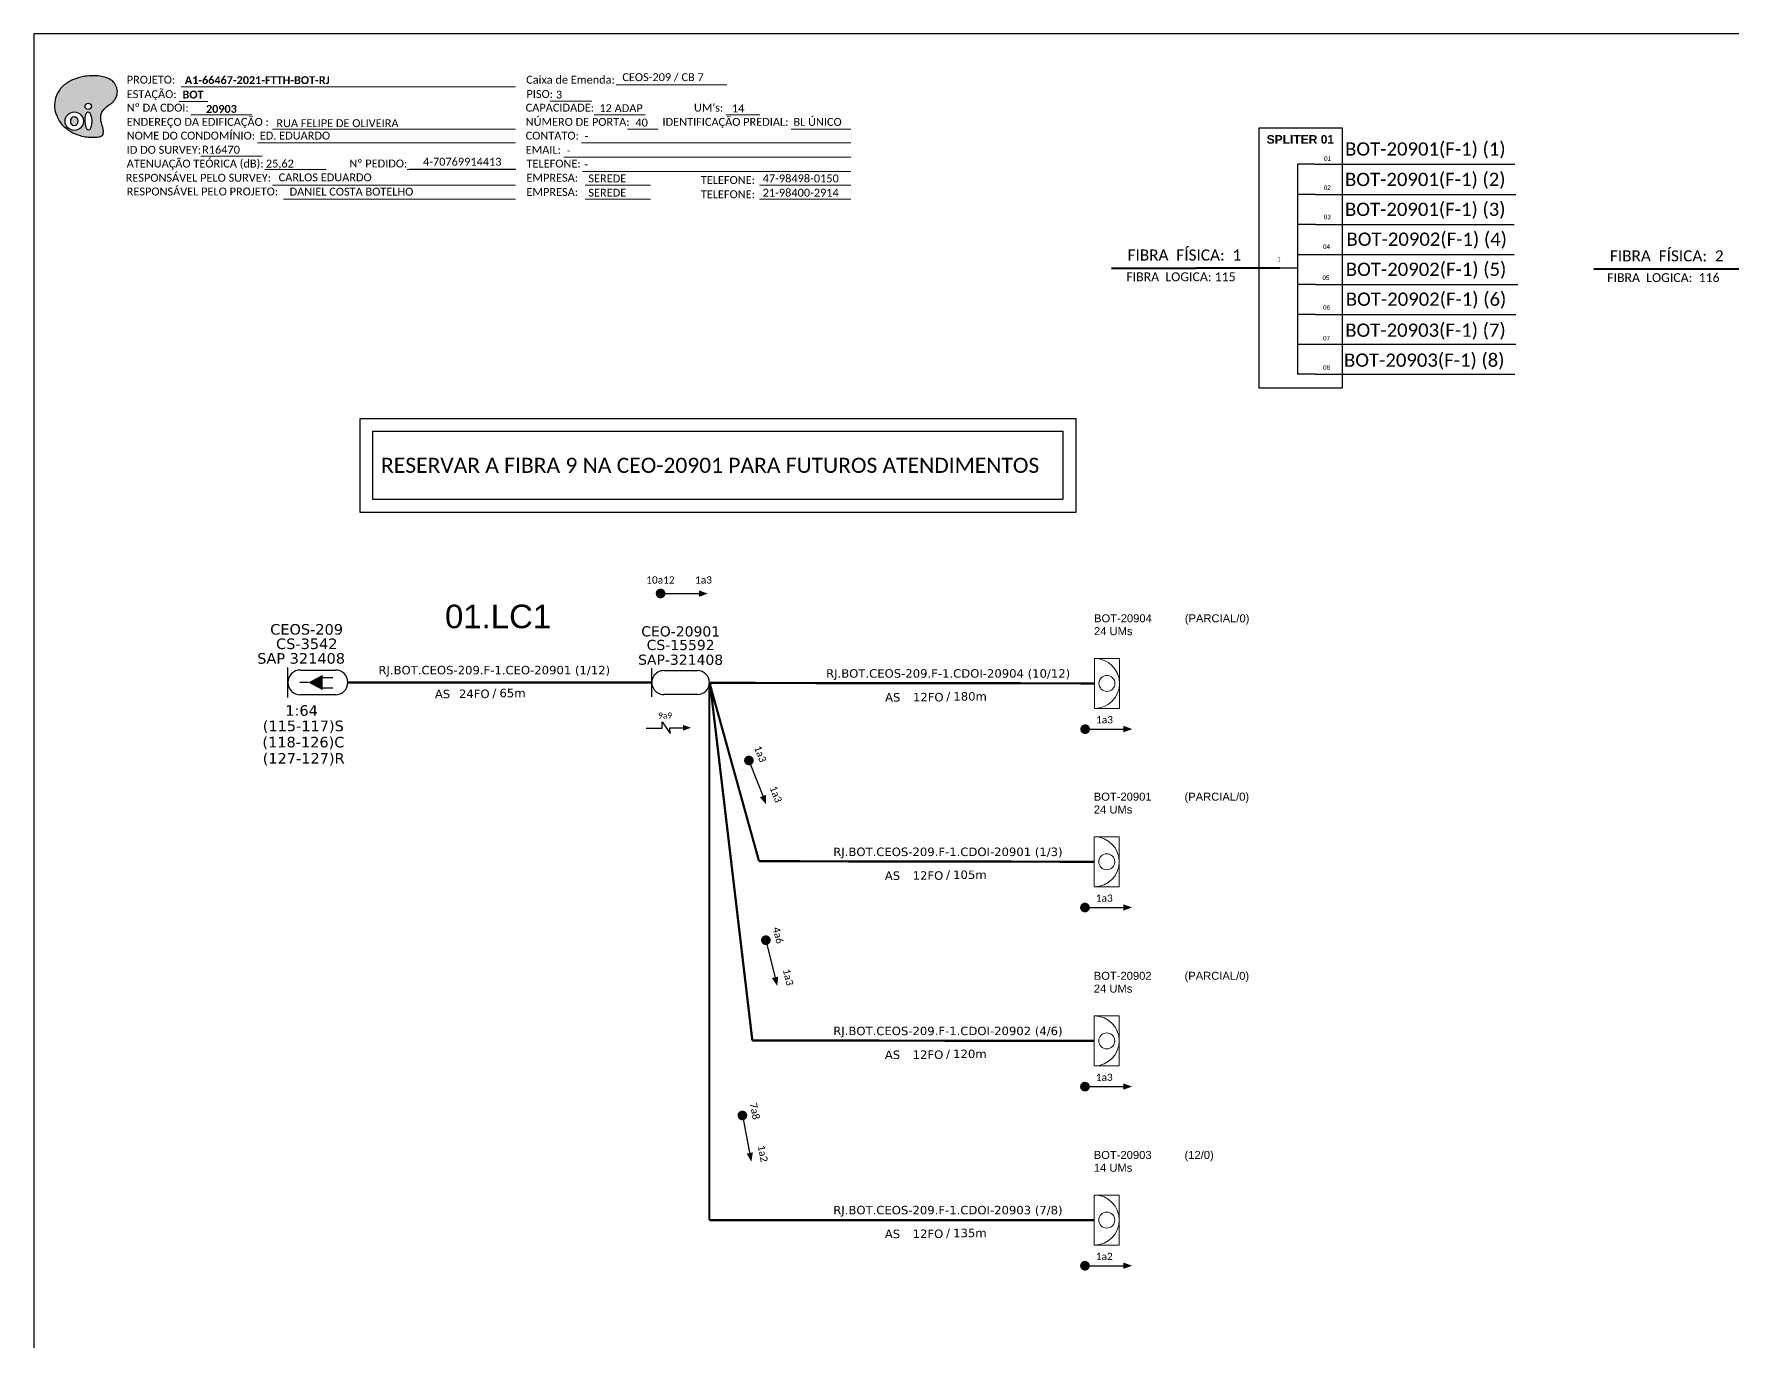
# Paper-space layout 'CDOI-20903' of a CAD drawing. Header units: millimetres. Extents: x 2513 to 3351, y 387 to 981.
# Drawn here: x 2512.5 to 2898.3, y 683.6 to 980.6 of the extents above; entities that cross this region are included whole.
import ezdxf
from ezdxf.enums import TextEntityAlignment as Align

# ---------------------------------------------------------------- set-up
doc = ezdxf.new("R2010")
doc.units = ezdxf.units.MM
doc.header["$LTSCALE"] = 0.03
for name, color, linetype, lineweight in [("20.0-LEGENDA DOS CDO'S", 1, 'Continuous', 0), ('20.1-CDO_INTERIOR', 1, 'Continuous', 0), ('40.1-ETIQUETAS', 1, 'Continuous', 20)]:
    doc.layers.add(name, color=color, linetype=linetype, lineweight=lineweight)
for name, color, linetype in [('20.4-CEOS', 1, 'Continuous'), ('CAP a instalar', 1, 'FENCELINE1'), ('SETA', 7, 'Continuous'), ('texto', 255, 'Continuous'), ('UNIFILAR', 7, 'Continuous')]:
    doc.layers.add(name, color=color, linetype=linetype)
doc.styles.add('ARIAL', font='arial.ttf')
doc.styles.add('MtXpl_Calibri', font='calibri.ttf')
doc.styles.add('siredit', font='verdana.ttf')
doc.styles.get("Standard").update_dxf_attribs({"font": 'arial.ttf'})
doc.styles.add('WMF-Calibri0', font='calibri.ttf')
doc.styles.add('WMF-Calibri1', font='calibrib.ttf')
doc.linetypes.add('FENCELINE1', pattern='A,0.25,-0.1,[133,ltypeshp.shx,S=0.1,R=0,X=-0.1,Y=0],-0.1,1', length=1.45)

# ---------------------------------------------------------------- blocks, each defined once
blk = doc.blocks.new('CEOS_RP_CT_DRT')
at = {"layer": '20.4-CEOS', "color": 0}
for p, q in [((-4.54, 1.19), (-1.19, 1.19)), ((-1.19, -1.19), (-4.54, -1.19))]:
    blk.add_line(p, q, dxfattribs=at)
for points in [[(-5.73, -1.43), (-5.73, 1.44)], [(-3.79, 0), (-4.59, 0)], [(-2.47, 0.48), (-1.45, 0.48)], [(-2.47, -0.52), (-1.45, -0.52)]]:
    blk.add_lwpolyline(points, dxfattribs=at)
blk.add_lwpolyline([(-3.79, 0, 0, 1.47, 0), (-2.41, 0, 1.47, 1.47, 0)], format="xyseb", dxfattribs=at)
for centre, start, end in [((-4.54, 0), 90, 270), ((-1.19, 0), 270, 90)]:
    blk.add_arc(centre, 1.19, start, end, dxfattribs=at)
at = {"layer": '20.4-CEOS', "color": 7, "style": 'siredit'}
for tag, p in [('Nº_DA_CEOS', (-2.86, 5.6)), ('LOCAL', (-2.86, 4.24)), ('SAP', (-2.86, 2.78)), ('RACIO_SPLITAGEM', (-2.86, -1.88)), ('FIBRAS_SPLITTER', (-2.86, -3.58)), ('RESERVA_FINAIS', (-2.86, -6.39)), ('FIBRAS_TOP_C', (-2.86, -5.08))]:
    blk.add_attdef(tag, text='', height=1.01, dxfattribs=at).set_placement(p, align=Align.TOP_CENTER)
blk = doc.blocks.new('ETIQUETA_RS5F')
at = {"layer": '40.1-ETIQUETAS', "color": 0, "style": 'siredit'}
blk.add_text('/', height=1.5, dxfattribs=at).set_placement((1.55, -1.95), align=Align.MIDDLE_RIGHT)
for tag, p in [('ETIQUETA_R_PRIMARIA', (1.18, 4.1)), ('ETIQUETA_R_SECUNDARIA', (1.18, 2.1)), ('F_ATIVAS/F_MORTAS', (1.11, -4.24))]:
    blk.add_attdef(tag, text='', height=1.5, dxfattribs=at).set_placement(p, align=Align.MIDDLE_CENTER)
for tag, p in [('TIPO_CABO', (-6.62, -2.12)), ('CAP_CABO', (0.37, -2.09))]:
    blk.add_attdef(tag, text='', height=1.5, dxfattribs=at).set_placement(p, align=Align.MIDDLE_RIGHT)
blk.add_attdef('METROS', text='', height=1.5, dxfattribs=at).set_placement((2.11, -1.95), align=Align.MIDDLE_LEFT)
for tag, p in [('FUSÃO_1', (0.82, -8.39)), ('FUSÃO_2', (0.82, -10.6)), ('FUSÃO_3', (0.82, -12.93)), ('FUSÃO_4', (0.82, -15.14)), ('FUSÃO_5', (0.82, -17.16))]:
    blk.add_attdef(tag, text='', height=1.5, dxfattribs=at).set_placement(p, align=Align.CENTER)
blk = doc.blocks.new('CDOI_INT')
at = {"layer": '20.1-CDO_INTERIOR', "color": 0, "lineweight": 18}
blk.add_lwpolyline([(4.25, -4.25), (4.25, 4.25), (0, 4.25), (0, -4.25)], close=True, dxfattribs=at)
blk.add_circle((2.12, 0), 1.36, dxfattribs=at)
blk.add_arc((0, 0), 4.25, 270, 90, dxfattribs=at)
at = {"layer": "20.0-LEGENDA DOS CDO'S", "color": 0, "style": 'ARIAL'}
for tag, p in [('CDO_N', (-0.08, 10.38)), ('SPLITER_1', (21.18, 10.38)), ('SURVEY', (-0.08, 8.2)), ('SPLITER_2', (21.19, 8.68)), ('SAP', (-0.08, 6.23)), ('1:XX', (5.94, -2.22)), ('UMS', (5.94, -4.24))]:
    blk.add_attdef(tag, p, '', height=1.36, dxfattribs=at)
blk.add_attdef('FIBRAS_UTILIZADAS', text='', height=1.36, dxfattribs=at).set_placement((15.34, 10.38), align=Align.CENTER)
blk = doc.blocks.new('OI')
h = blk.add_hatch(color=40)
edge = h.paths.add_edge_path()
edge.add_spline(control_points=[(4.35, -0.67), (3.92, -0.99), (3.26, -1.5), (2.81, -2.59), (2.9, -3.5), (3.06, -4.27), (3.31, -4.85), (3.37, -5.39), (3.4, -5.88), (3.2, -6.4), (2.54, -6.61), (1.65, -6.63), (0.55, -6.67), (-0.56, -6.42), (-1.61, -6.14), (-2.77, -5.61), (-3.92, -4.77), (-4.89, -3.7), (-5.34, -2.65), (-5.6, -1.94), (-5.85, -0.96), (-5.71, 0.47), (-5.1, 2.02), (-4.14, 3.02), (-3.3, 3.61), (-2.37, 4.16), (-1.36, 4.44), (-0.56, 4.7), (0.79, 4.85), (2.24, 4.97), (3.79, 4.57), (4.67, 4.21), (5.44, 3.65), (5.76, 2.99), (6.03, 2.21), (6.01, 1.46), (5.72, 0.64), (5.31, 0.08), (4.88, -0.38), (4.51, -0.55), (4.35, -0.67)], knot_values=[0, 0, 0, 0, 1.60434, 2.417191, 3.427595, 4.282808, 4.776746, 5.304182, 5.888771, 6.258406, 6.858137, 7.79129, 8.986195, 10.124242, 11.187857, 12.242908, 13.953784, 15.414161, 16.515391, 17.349188, 17.675853, 19.552021, 21.515531, 22.568638, 23.63245, 24.621084, 25.782718, 26.745347, 27.142653, 29.870543, 31.004649, 31.921532, 32.709589, 33.801391, 34.042471, 35.192333, 35.971461, 36.628871, 37.254359, 37.836911, 37.836911, 37.836911, 37.836911], degree=3, periodic=0)
h.paths.add_polyline_path([(1.13, -0.87, -1), (-0.04, -0.87, -1)], flags=16)
edge = h.paths.add_edge_path(flags=16)
edge.add_ellipse((0.56, -3.59), major_axis=(-0.02, 1.71), ratio=0.361305, start_angle=0, end_angle=360)
h.paths.add_polyline_path([(-0.36, -3.62, -1), (-3.8, -3.62, -1)], flags=16)
edge = h.paths.add_edge_path(flags=0)
edge.add_ellipse((-2.08, -3.62), major_axis=(0, 0.885), ratio=0.758294, start_angle=0, end_angle=360)
at = {"color": 40}
for centre, radius in [((-2.08, -3.62), 1.72), ((0.54, -0.87), 0.587)]:
    blk.add_circle(centre, radius, dxfattribs=at)
blk.add_ellipse((-2.08, -3.62), major_axis=(0, 0.885), ratio=0.758294, start_param=-3.141592653589792, end_param=3.141592653589792, dxfattribs=at)
blk.add_ellipse((0.56, -3.59), major_axis=(-0.02, 1.71), ratio=0.361305, dxfattribs=at)
at = {"color": 40, "start_tangent": (-0.800898, -0.598801), "end_tangent": (-0.800898, -0.598801)}
blk.add_spline([(4.35, -0.67), (3.2, -1.78), (2.9, -2.54), (2.92, -3.55), (3.12, -4.38), (3.28, -4.85), (3.37, -5.37), (3.35, -5.95), (3.2, -6.29), (2.66, -6.55), (1.73, -6.63), (0.54, -6.62), (-0.58, -6.41), (-1.6, -6.11), (-2.56, -5.67), (-3.95, -4.67), (-4.89, -3.56), (-5.37, -2.56), (-5.64, -1.78), (-5.72, -1.46), (-5.63, 0.42), (-4.84, 2.22), (-4.13, 2.99), (-3.27, 3.62), (-2.4, 4.09), (-1.3, 4.47), (-0.37, 4.72), (0.02, 4.77), (2.75, 4.8), (3.85, 4.53), (4.69, 4.16), (5.31, 3.68), (5.85, 2.73), (5.93, 2.5), (5.94, 1.35), (5.67, 0.62), (5.29, 0.08), (4.84, -0.36), (4.35, -0.67)], degree=3, dxfattribs=at)

psp = doc.layouts.new('CDOI-20903')

# ---------------------------------------------------------------- linework, layer by layer
psp.add_lwpolyline([(2512.52, 386.56), (3351.09, 386.56), (3351.09, 980.56), (2512.52, 980.56), (2512.52, 386.56)])
at = {"color": 7, "lineweight": 0}
for points in [[(2545.99, 968.51), (2621.96, 968.51)], [(2644.8, 969.01), (2669.94, 969.01)], [(2545.48, 965.24), (2552.03, 965.24)], [(2629.76, 965.28), (2639.24, 965.28)], [(2548.14, 962.17), (2562.08, 962.17)], [(2639.81, 962.17), (2651.43, 962.17)], [(2669.75, 962.17), (2677.42, 962.17)], [(2566.71, 958.93), (2621.96, 958.93)], [(2647.39, 958.93), (2654.34, 958.93)], [(2684.57, 958.93), (2698.12, 958.93)], [(2563.3, 955.82), (2621.96, 955.82)], [(2636.93, 955.82), (2698.15, 955.82)], [(2550.46, 952.75), (2564.4, 952.75)], [(2564.99, 949.78), (2578.94, 949.78)], [(2597.32, 949.79), (2621.82, 949.79)], [(2597.83, 949.8), (2621.98, 949.8)], [(2632.89, 952.58), (2698.15, 952.58)], [(2637.17, 949.34), (2698.15, 949.34)], [(2566.71, 946.23), (2621.96, 946.23)], [(2637.78, 946.23), (2652.58, 946.23)], [(2677.38, 946.23), (2698.15, 946.23)], [(2569.2, 942.99), (2621.96, 942.99)], [(2637.78, 942.99), (2652.58, 942.99)], [(2677.38, 942.99), (2698.15, 942.99)]]:
    psp.add_lwpolyline(points, dxfattribs=at)
at = {"color": 7}
psp.add_lwpolyline([(2790.83, 900.14), (2809.84, 900.14), (2809.84, 959.16), (2790.83, 959.16)], close=True, dxfattribs=at)
at = {"color": 1}
for points in [[(2586.62, 893.2), (2749.2, 893.2), (2749.2, 871.85), (2586.62, 871.85)], [(2589.55, 890.27), (2746.27, 890.27), (2746.27, 874.78), (2589.55, 874.78)]]:
    psp.add_lwpolyline(points, close=True, dxfattribs=at)
at = {"const_width": 1.1}
for points in [[(2654.34, 853.42, 1), (2655.44, 853.42, 1)], [(2674.76, 815.99, 1), (2675.16, 814.97, 1)], [(2674.76, 815.99, 1), (2675.16, 814.97, 1)], [(2678.69, 775.17, 1), (2678.95, 774.1, 1)], [(2678.69, 775.17, 1), (2678.95, 774.1, 1)], [(2673.37, 735.35, 1), (2673.58, 734.27, 1)], [(2673.37, 735.35, 1), (2673.58, 734.27, 1)]]:
    psp.add_lwpolyline(points, format="xyb", close=True, dxfattribs=at)
at = {"color": 1}
psp.add_lwpolyline([(2651.59, 822.83), (2655.23, 822.83), (2655.22, 824.23), (2657.05, 821.6), (2657.02, 822.91), (2659.97, 822.91)], dxfattribs=at)
for points in [[(2750.81, 822.59, 1.1, 1.1, 1), (2751.91, 822.59, 1.1, 1.1, 1)], [(2750.76, 782.06, 1.1, 1.1, 1), (2751.86, 782.06, 1.1, 1.1, 1)], [(2750.76, 741.36, 1.1, 1.1, 1), (2751.86, 741.36, 1.1, 1.1, 1)], [(2750.76, 700.66, 1.1, 1.1, 1), (2751.86, 700.66, 1.1, 1.1, 1)]]:
    psp.add_lwpolyline(points, format="xyseb", close=True)
at = {"layer": '20.4-CEOS', "color": 5}
for p, q in [((2655.62, 835.9), (2663.27, 835.89)), ((2663.26, 830.44), (2655.62, 830.45))]:
    psp.add_line(p, q, dxfattribs=at)
psp.add_lwpolyline([(2652.89, 829.9), (2652.9, 836.47)], dxfattribs=at)
for centre, start, end in [((2655.62, 833.18), 89.9211, 269.9211), ((2663.26, 833.17), 269.9211, 89.9211)]:
    psp.add_arc(centre, 2.72, start, end, dxfattribs=at)
at = {"layer": 'CAP a instalar', "color": 255, "linetype": 'FENCELINE1', "ltscale": 7, "const_width": 0.513}
psp.add_lwpolyline([(2583.85, 833.21), (2652.89, 833.18)], dxfattribs=at)
at = {"layer": 'CAP a instalar', "color": 251, "linetype": 'FENCELINE1', "ltscale": 7, "const_width": 0.513}
for points in [[(2665.96, 833.1), (2753.43, 832.99)], [(2666, 833.16), (2677.26, 792.58)], [(2666.12, 833.1), (2675.74, 751.85)], [(2677.26, 792.58), (2753.43, 792.46)], [(2675.74, 751.85), (2753.43, 751.76)]]:
    psp.add_lwpolyline(points, dxfattribs=at)
at = {"layer": 'CAP a instalar', "color": 1, "linetype": 'FENCELINE1', "ltscale": 7, "const_width": 0.513}
for points in [[(2665.96, 833.1), (2665.96, 711.05)], [(2753.43, 711.05), (2665.96, 711.05)]]:
    psp.add_lwpolyline(points, dxfattribs=at)
at = {"layer": 'SETA'}
for points in [[(2654.89, 853.42), (2664.35, 853.42)], [(2751.36, 822.59), (2760.82, 822.59)], [(2674.96, 815.48), (2678.4, 806.67)], [(2674.96, 815.48), (2678.4, 806.67)], [(2751.31, 782.06), (2760.76, 782.06)], [(2678.82, 774.64), (2681.08, 765.45)], [(2678.82, 774.64), (2681.08, 765.45)], [(2751.31, 741.36), (2760.76, 741.36)], [(2673.48, 734.81), (2675.27, 725.53)], [(2673.48, 734.81), (2675.27, 725.53)], [(2751.31, 700.66), (2760.76, 700.66)]]:
    psp.add_lwpolyline(points, dxfattribs=at)
for points in [[(2663.59, 854.12), (2665.61, 853.38), (2663.59, 852.65)], [(2760.06, 823.34), (2762.07, 822.61), (2760.06, 821.87)], [(2678.82, 807.65), (2678.87, 805.51), (2677.45, 807.12)], [(2678.82, 807.65), (2678.87, 805.51), (2677.45, 807.12)], [(2760, 782.81), (2762.02, 782.08), (2760, 781.35)], [(2681.62, 766.37), (2681.39, 764.24), (2680.2, 766.02)], [(2681.62, 766.37), (2681.39, 764.24), (2680.2, 766.02)], [(2760, 742.11), (2762.02, 741.38), (2760, 740.64)], [(2675.86, 726.42), (2675.52, 724.3), (2674.42, 726.14)], [(2675.86, 726.42), (2675.52, 724.3), (2674.42, 726.14)], [(2760, 701.41), (2762.02, 700.67), (2760, 699.94)]]:
    psp.add_solid(points, dxfattribs=at)
at = {"layer": 'SETA', "color": 1}
psp.add_solid([(2659.97, 823.57), (2661.8, 822.91), (2659.97, 822.24)], dxfattribs=at)
at = {"layer": 'UNIFILAR', "color": 7, "linetype": 'Continuous'}
for p, q in [((2799.59, 950.97), (2799.59, 903.2)), ((2803.46, 950.97), (2799.59, 950.97)), ((2803.66, 944.05), (2799.79, 944.05)), ((2803.66, 937.24), (2799.79, 937.24)), ((2803.66, 930.4), (2799.79, 930.4)), ((2795.58, 927.4), (2799.58, 927.4)), ((2803.66, 923.62), (2799.79, 923.62)), ((2803.66, 916.84), (2799.79, 916.84)), ((2803.66, 910.03), (2799.79, 910.03)), ((2803.66, 903.24), (2799.79, 903.24))]:
    psp.add_line(p, q, dxfattribs=at)
at = {"layer": 'UNIFILAR', "color": 10, "linetype": 'Continuous'}
for p, q in [((2803.46, 950.97), (2848.97, 950.95)), ((2803.66, 944.05), (2849.17, 944.04)), ((2803.66, 937.26), (2848.83, 937.25)), ((2803.66, 930.41), (2848.83, 930.41)), ((2803.66, 923.62), (2849.69, 923.61)), ((2803.66, 916.81), (2849.17, 916.8)), ((2803.66, 910.04), (2849.17, 910.04)), ((2803.66, 903.26), (2848.97, 903.25))]:
    psp.add_line(p, q, dxfattribs=at)
at = {"layer": 'UNIFILAR', "color": 1, "linetype": 'Continuous', "lineweight": 60}
for p, q in [((2795.58, 927.4), (2757.32, 927.27)), ((2905.17, 927.21), (2866.91, 927.09))]:
    psp.add_line(p, q, dxfattribs=at)

# ---------------------------------------------------------------- block references
at = {"color": 7, "xscale": 1.213923925163967, "yscale": 1.213923925163967, "zscale": 1.213923925163967, "rotation": 0.1532896023949059}
psp.add_blockref('OI', (2524.19, 965.14), dxfattribs=at)
at = {"layer": '20.4-CEOS', "color": 255}
ref = psp.add_blockref('CEOS_RP_CT_DRT', (2583.85, 833.2), dxfattribs=dict(at, xscale=2.37783237695694, yscale=2.37783237695694, zscale=2.37783237695694))
ref.add_attrib('Nº_DA_CEOS', 'CEOS-209', dxfattribs={"color": 7, "height": 2.401, "style": 'siredit'}).set_placement((2574.47, 846.47), align=Align.TOP_CENTER)
ref.add_attrib('LOCAL', 'CS-3542', dxfattribs={"color": 7, "height": 2.401, "style": 'siredit'}).set_placement((2574.51, 843.19), align=Align.TOP_CENTER)
ref.add_attrib('SAP', 'SAP 321408', dxfattribs={"color": 7, "height": 2.401, "style": 'siredit'}).set_placement((2573.22, 839.87), align=Align.TOP_CENTER)
ref.add_attrib('RACIO_SPLITAGEM', '1:64', dxfattribs={"color": 7, "height": 2.401, "style": 'siredit'}).set_placement((2573.33, 828.03), align=Align.TOP_CENTER)
ref.add_attrib('FIBRAS_SPLITTER', '(115-117)S', dxfattribs={"color": 7, "height": 2.401, "style": 'siredit'}).set_placement((2573.71, 824.53), align=Align.TOP_CENTER)
ref.add_attrib('FIBRAS_TOP_C', '(118-126)C', dxfattribs={"color": 7, "height": 2.401, "style": 'siredit'}).set_placement((2573.74, 820.85), align=Align.TOP_CENTER)
ref.add_attrib('RESERVA_FINAIS', '(127-127)R', dxfattribs={"color": 7, "height": 2.401, "style": 'siredit'}).set_placement((2573.8, 817.16), align=Align.TOP_CENTER)
at = {"layer": '40.1-ETIQUETAS', "color": 251}
ref = psp.add_blockref('CDOI_INT', (2753.48, 832.99), dxfattribs=dict(at, xscale=1.336957873303117, yscale=1.336957873303117, zscale=1.336957873303117))
ref.add_attrib('CDO_N', 'BOT-20904', (2753.37, 846.87), dxfattribs={"layer": "20.0-LEGENDA DOS CDO'S", "color": 0, "height": 1.819, "style": 'ARIAL'})
ref.add_attrib('FIBRAS_UTILIZADAS', '(PARCIAL/0)', (2773.99, 846.87), dxfattribs={"layer": "20.0-LEGENDA DOS CDO'S", "color": 0, "height": 1.8186, "style": 'ARIAL'})
ref.add_attrib('SURVEY', '24 UMs', (2753.37, 843.95), dxfattribs={"layer": "20.0-LEGENDA DOS CDO'S", "color": 0, "height": 1.819, "style": 'ARIAL'})
at = {"layer": '40.1-ETIQUETAS', "color": 255}
ref = psp.add_blockref('ETIQUETA_RS5F', (2615.58, 833.31), dxfattribs=dict(at, xscale=1.283039983498748, yscale=1.283039983498748, zscale=1.283039983498748))
ref.add_attrib('ETIQUETA_R_SECUNDARIA', 'RJ.BOT.CEOS-209.F-1.CEO-20901 (1/12)', dxfattribs={"color": 0, "height": 1.9246, "style": 'siredit'}).set_placement((2617.1, 836.01), align=Align.MIDDLE_CENTER)
ref.add_attrib('TIPO_CABO', 'AS', dxfattribs={"color": 0, "height": 1.925, "style": 'siredit'}).set_placement((2607.09, 830.59), align=Align.MIDDLE_RIGHT)
ref.add_attrib('CAP_CABO', '24FO', dxfattribs={"color": 0, "height": 1.925, "style": 'siredit'}).set_placement((2616.05, 830.62), align=Align.MIDDLE_RIGHT)
ref.add_attrib('METROS', '65m', dxfattribs={"color": 0, "height": 1.925, "style": 'siredit'}).set_placement((2618.29, 830.8), align=Align.MIDDLE_LEFT)
at = {"layer": '40.1-ETIQUETAS', "color": 251}
ref = psp.add_blockref('ETIQUETA_RS5F', (2718.7, 832.55), dxfattribs=dict(at, xscale=1.283039976607909, yscale=1.283039976607909, zscale=1.283039976607909))
ref.add_attrib('ETIQUETA_R_SECUNDARIA', 'RJ.BOT.CEOS-209.F-1.CDOI-20904 (10/12)', dxfattribs={"color": 0, "height": 1.9246, "style": 'siredit'}).set_placement((2720.22, 835.25), align=Align.MIDDLE_CENTER)
ref.add_attrib('TIPO_CABO', 'AS ', dxfattribs={"color": 0, "height": 1.925, "style": 'siredit'}).set_placement((2710.22, 829.83), align=Align.MIDDLE_RIGHT)
ref.add_attrib('CAP_CABO', '12FO', dxfattribs={"color": 0, "height": 1.925, "style": 'siredit'}).set_placement((2719.18, 829.86), align=Align.MIDDLE_RIGHT)
ref.add_attrib('METROS', '180m', dxfattribs={"color": 0, "height": 1.925, "style": 'siredit'}).set_placement((2721.41, 830.04), align=Align.MIDDLE_LEFT)
ref = psp.add_blockref('CDOI_INT', (2753.43, 792.46), dxfattribs=dict(at, xscale=1.336957873303117, yscale=1.336957873303117, zscale=1.336957873303117))
ref.add_attrib('CDO_N', 'BOT-20901', (2753.31, 806.34), dxfattribs={"layer": "20.0-LEGENDA DOS CDO'S", "color": 0, "height": 1.819, "style": 'ARIAL'})
ref.add_attrib('FIBRAS_UTILIZADAS', '(PARCIAL/0)', (2773.93, 806.34), dxfattribs={"layer": "20.0-LEGENDA DOS CDO'S", "color": 0, "height": 1.8186, "style": 'ARIAL'})
ref.add_attrib('SURVEY', '24 UMs', (2753.32, 803.42), dxfattribs={"layer": "20.0-LEGENDA DOS CDO'S", "color": 0, "height": 1.819, "style": 'ARIAL'})
ref = psp.add_blockref('ETIQUETA_RS5F', (2718.65, 792.02), dxfattribs=dict(at, xscale=1.283039976607909, yscale=1.283039976607909, zscale=1.283039976607909))
ref.add_attrib('ETIQUETA_R_SECUNDARIA', 'RJ.BOT.CEOS-209.F-1.CDOI-20901 (1/3)', dxfattribs={"color": 0, "height": 1.9246, "style": 'siredit'}).set_placement((2720.17, 794.72), align=Align.MIDDLE_CENTER)
ref.add_attrib('TIPO_CABO', 'AS ', dxfattribs={"color": 0, "height": 1.925, "style": 'siredit'}).set_placement((2710.16, 789.31), align=Align.MIDDLE_RIGHT)
ref.add_attrib('CAP_CABO', '12FO', dxfattribs={"color": 0, "height": 1.925, "style": 'siredit'}).set_placement((2719.12, 789.33), align=Align.MIDDLE_RIGHT)
ref.add_attrib('METROS', '105m', dxfattribs={"color": 0, "height": 1.925, "style": 'siredit'}).set_placement((2721.36, 789.51), align=Align.MIDDLE_LEFT)
ref = psp.add_blockref('CDOI_INT', (2753.43, 751.76), dxfattribs=dict(at, xscale=1.336957873303117, yscale=1.336957873303117, zscale=1.336957873303117))
ref.add_attrib('CDO_N', 'BOT-20902', (2753.31, 765.64), dxfattribs={"layer": "20.0-LEGENDA DOS CDO'S", "color": 0, "height": 1.819, "style": 'ARIAL'})
ref.add_attrib('FIBRAS_UTILIZADAS', '(PARCIAL/0)', (2773.93, 765.64), dxfattribs={"layer": "20.0-LEGENDA DOS CDO'S", "color": 0, "height": 1.8186, "style": 'ARIAL'})
ref.add_attrib('SURVEY', '24 UMs', (2753.32, 762.72), dxfattribs={"layer": "20.0-LEGENDA DOS CDO'S", "color": 0, "height": 1.819, "style": 'ARIAL'})
ref = psp.add_blockref('ETIQUETA_RS5F', (2718.65, 751.32), dxfattribs=dict(at, xscale=1.283039976607909, yscale=1.283039976607909, zscale=1.283039976607909))
ref.add_attrib('ETIQUETA_R_SECUNDARIA', 'RJ.BOT.CEOS-209.F-1.CDOI-20902 (4/6)', dxfattribs={"color": 0, "height": 1.9246, "style": 'siredit'}).set_placement((2720.17, 754.02), align=Align.MIDDLE_CENTER)
ref.add_attrib('TIPO_CABO', 'AS ', dxfattribs={"color": 0, "height": 1.925, "style": 'siredit'}).set_placement((2710.16, 748.6), align=Align.MIDDLE_RIGHT)
ref.add_attrib('CAP_CABO', '12FO', dxfattribs={"color": 0, "height": 1.925, "style": 'siredit'}).set_placement((2719.12, 748.63), align=Align.MIDDLE_RIGHT)
ref.add_attrib('METROS', '120m', dxfattribs={"color": 0, "height": 1.925, "style": 'siredit'}).set_placement((2721.36, 748.81), align=Align.MIDDLE_LEFT)
at = {"layer": '40.1-ETIQUETAS', "color": 1}
ref = psp.add_blockref('CDOI_INT', (2753.43, 711.05), dxfattribs=dict(at, xscale=1.336957873303117, yscale=1.336957873303117, zscale=1.336957873303117))
ref.add_attrib('CDO_N', 'BOT-20903', (2753.31, 724.93), dxfattribs={"layer": "20.0-LEGENDA DOS CDO'S", "color": 0, "height": 1.819, "style": 'ARIAL'})
ref.add_attrib('FIBRAS_UTILIZADAS', '(12/0)', (2773.93, 724.93), dxfattribs={"layer": "20.0-LEGENDA DOS CDO'S", "color": 0, "height": 1.819, "style": 'ARIAL'})
ref.add_attrib('SURVEY', '14 UMs', (2753.32, 722.02), dxfattribs={"layer": "20.0-LEGENDA DOS CDO'S", "color": 0, "height": 1.819, "style": 'ARIAL'})
ref = psp.add_blockref('ETIQUETA_RS5F', (2718.65, 710.61), dxfattribs=dict(at, xscale=1.283039976607909, yscale=1.283039976607909, zscale=1.283039976607909))
ref.add_attrib('ETIQUETA_R_SECUNDARIA', 'RJ.BOT.CEOS-209.F-1.CDOI-20903 (7/8)', dxfattribs={"color": 0, "height": 1.9246, "style": 'siredit'}).set_placement((2720.17, 713.31), align=Align.MIDDLE_CENTER)
ref.add_attrib('TIPO_CABO', 'AS ', dxfattribs={"color": 0, "height": 1.925, "style": 'siredit'}).set_placement((2710.16, 707.9), align=Align.MIDDLE_RIGHT)
ref.add_attrib('CAP_CABO', '12FO', dxfattribs={"color": 0, "height": 1.925, "style": 'siredit'}).set_placement((2719.12, 707.93), align=Align.MIDDLE_RIGHT)
ref.add_attrib('METROS', '135m', dxfattribs={"color": 0, "height": 1.925, "style": 'siredit'}).set_placement((2721.36, 708.11), align=Align.MIDDLE_LEFT)

# ---------------------------------------------------------------- texts
at = {"color": 7, "lineweight": 0, "style": 'WMF-Calibri0'}
for s, height, p in [('PROJETO:', 1.793, (2533.59, 969.26)), ('Caixa de Emenda:', 1.7927, (2624.35, 969.26)), ('ESTAÇÃO:', 1.793, (2533.59, 965.98)), ('Nº DA CDOI:', 1.7927, (2533.59, 962.91)), ('CAPACIDADE:', 1.7927, (2624.24, 962.91)), ('PISO:', 1.793, (2624.42, 966.02)), ("UM's:", 1.793, (2662.48, 962.91)), ('ENDEREÇO DA EDIFICAÇÃO :', 1.7927, (2533.59, 959.68)), ('NÚMERO DE PORTA:', 1.7927, (2624.24, 959.68)), ('IDENTIFICAÇÃO PREDIAL:', 1.7927, (2655.32, 959.68)), ('BL ÚNICO', 1.793, (2685.07, 959.68)), ('NOME DO CONDOMÍNIO:', 1.7927, (2533.59, 956.56)), ('ED. EDUARDO', 1.7927, (2563.81, 956.56)), ('CONTATO:', 1.793, (2624.24, 956.56)), ('ID DO SURVEY:', 1.7927, (2533.59, 953.33)), ('EMAIL:', 1.793, (2624.24, 953.33)), ('RESPONSÁVEL PELO SURVEY:', 1.7927, (2533.35, 946.98)), ('ATENUAÇÃO TEÓRICA (dB):', 1.7927, (2533.59, 950.21)), ('25,62 ', 1.793, (2565.21, 950.21)), ('Nº PEDIDO:', 1.793, (2584.18, 950.22)), ('TELEFONE:', 1.793, (2624.42, 950.21)), ('RESPONSÁVEL PELO PROJETO:', 1.7927, (2533.59, 943.86)), ('EMPRESA:', 1.793, (2624.42, 946.98)), ('EMPRESA:', 1.793, (2624.42, 943.74)), ('TELEFONE:', 1.793, (2664.02, 946.47)), ('TELEFONE:', 1.793, (2664.02, 943.24))]:
    psp.add_text(s, height=height, dxfattribs=at).set_placement(p)
at = {"color": 7, "linetype": 'Continuous'}
for s, height, style, p in [('A1-66467-2021-FTTH-BOT-RJ', 1.7927, 'WMF-Calibri1', (2546.79, 969.17)), ('CEOS-209 / CB 7', 1.7927, 'WMF-Calibri0', (2646.2, 969.84)), ('BOT', 1.793, 'WMF-Calibri1', (2546.27, 965.89)), ('3', 1.79, 'WMF-Calibri0', (2631.11, 965.88)), ('12 ADAP', 1.793, 'WMF-Calibri0', (2640.98, 962.79)), ('14', 1.793, 'WMF-Calibri0', (2671.1, 962.76)), (' RUA FELIPE DE OLIVEIRA', 1.7927, 'WMF-Calibri0', (2566.97, 959.39)), ('40', 1.793, 'WMF-Calibri0', (2649.17, 959.53)), ('-', 1.79, 'WMF-Calibri0', (2637.61, 956.45)), ('R16470', 1.793, 'WMF-Calibri0', (2550.72, 953.36)), ('-', 1.79, 'WMF-Calibri0', (2633.59, 953.18)), ('-', 1.79, 'WMF-Calibri0', (2637.54, 950.05)), ('CARLOS EDUARDO', 1.7927, 'WMF-Calibri0', (2568.11, 947.07)), ('DANIEL COSTA BOTELHO', 1.7927, 'WMF-Calibri0', (2570.6, 943.83)), ('SEREDE', 1.793, 'WMF-Calibri0', (2638.48, 946.83)), ('SEREDE', 1.793, 'WMF-Calibri0', (2638.48, 943.59)), ('47-98498-0150', 1.7927, 'WMF-Calibri0', (2678.09, 946.83)), ('21-98400-2914', 1.7927, 'WMF-Calibri0', (2678.09, 943.59))]:
    psp.add_text(s, height=height, dxfattribs=dict(at, style=style)).set_placement(p)
at = {"color": 7, "linetype": 'Continuous', "style": 'WMF-Calibri1'}
psp.add_text('20903', height=1.793, dxfattribs=at).set_placement((2555.11, 962.63), align=Align.CENTER)
at = {"color": 7, "style": 'WMF-Calibri0'}
psp.add_text('4-70769914413', height=1.7927, dxfattribs=at).set_placement((2600.9, 950.63))
at = {"color": 1, "style": 'WMF-Calibri0'}
psp.add_text('RESERVAR A FIBRA 9 NA CEO-20901 PARA FUTUROS ATENDIMENTOS', height=3.4259, dxfattribs=at).set_placement((2591.38, 880.83))
at = {"color": 1, "insert": (2655.92, 825.68), "char_height": 1.36, "width": 25.3588, "attachment_point": 5}
psp.add_mtext('{\\fCalibri|b0|i0|c0|p34;9a9}', dxfattribs=at)
at = {"char_height": 1.65, "width": 27.8947, "attachment_point": 5, "style": 'ARIAL'}
for s, insert in [('\\C7;\\fCalibri|b0|i0|c0|p34;1a3', (2755.75, 824.71)), ('{\\fCalibri|b0|i0|c0|p34;\\C7;1a3}', (2755.69, 784.19)), ('\\C7;\\fCalibri|b0|i0|c0|p34;1a3', (2755.69, 743.48)), ('{\\fCalibri|b0|i0|c0|p34;\\C7;1a2}', (2755.69, 702.78))]:
    psp.add_mtext(s, dxfattribs=dict(at, insert=insert))
at = {"layer": '20.4-CEOS', "color": 0, "style": 'siredit'}
for tag, text, p in [('CEO-20901', 'CEOSXXX', (2659.46, 845.96)), ('CS-15592', 'CS-XXXX', (2659.45, 842.87)), ('SAP-321408', 'SAP 321408', (2659.45, 839.52))]:
    psp.add_attdef(tag, text=text, height=2.308, rotation=359.9211, dxfattribs=at).set_placement(p, align=Align.TOP_CENTER)
at = {"layer": 'texto', "color": 1, "lineweight": 0, "style": 'MtXpl_Calibri'}
for s, p in [('BOT-20903(F-1) (7)', (2810.45, 911.74)), ('BOT-20903(F-1) (8)', (2810.17, 904.93))]:
    psp.add_text(s, height=3.0175, dxfattribs=at).set_placement(p)
at = {"layer": 'texto'}
for s, insert, char_height, width, attachment_point in [('{\\fArial|b1|i0|c0|p34;\\H1x;\\C10;SPLITER 01}', (2800.25, 956.59), 1.9528, 19.008, 5), ('{\\fCalibri|b0|i0|c0|p34;\\C7;BOT-20901(F-1) (1)}', (2810.42, 955.93), 3.0175, 74.1359, 1), ('\\C7;\\fArial|b0|i0|;\\H1.0273588255048;01 ', (2806.43, 952.22), 1.9528, 3.9163, 5), ('\\C7;\\fCalibri|b0|i0|c0|p34;BOT-20901(F-1) (2)', (2810.4, 949.01), 3.0175, 74.1359, 1), ('\\C7;\\fArial|b0|i0|;\\H1.0273588255048;02 ', (2806.37, 945.62), 1.9528, 4.134, 5), ('\\C7;\\fCalibri|b0|i0|c0|p34;BOT-20901(F-1) (3)', (2810.4, 942.22), 3.0175, 74.1359, 1), ('\\C7;\\fArial|b0|i0|;\\H1.0273588255048;03 ', (2806.37, 938.97), 1.9528, 3.8016, 5), ('{\\fCalibri|b0|i0|c0|p34;\\C7;BOT-20902(F-1) (4)}', (2810.73, 935.43), 3.0175, 74.1359, 1), ('\\C7;\\fCalibri|b0|i0|c0|p34;FIBRA  FÍSICA:  1', (2773.89, 930.31), 2.5145, 38.016, 5), ('\\C7;\\fArial|b0|i0|;\\H1.0273588255048;1', (2795.4, 929.4), 1.9528, 1.9343, 5), ('\\C7;\\fArial|b0|i0|;\\H1.0273588255048;04 ', (2806.2, 932.21), 1.9528, 4.134, 5), ('\\C7;\\fCalibri|b0|i0|c0|p34;FIBRA  FÍSICA:  2', (2883.49, 930.12), 2.5145, 38.016, 5), ('\\C7;\\fCalibri|b0|i0|c0|p34;FIBRA  LOGICA: 115', (2773.13, 925.37), 2.0117, 38.016, 5), ('\\C7;\\fCalibri|b0|i0|c0|p34;BOT-20902(F-1) (5)', (2810.58, 928.59), 3.0175, 118.9166, 1), ('\\C7;\\fCalibri|b0|i0|c0|p34;FIBRA  LOGICA:  116', (2882.73, 925.18), 2.0117, 38.016, 5), ('\\C7;\\fArial|b0|i0|;\\H1.0273588255048;05 ', (2806.06, 925.16), 1.9528, 5.0844, 5), ('\\C7;\\fCalibri|b0|i0|c0|p34;BOT-20902(F-1) (6)', (2810.58, 921.8), 3.0175, 118.9166, 1), ('\\C7;\\fArial|b0|i0|;\\H1.0273588255048;06 ', (2806.2, 918.41), 1.9528, 4.134, 5), ('\\C7;\\fArial|b0|i0|;\\H1.0273588255048;07 ', (2806.2, 911.41), 1.9528, 4.134, 5), ('\\C7;\\fArial|b0|i0|;\\H1.0273588255048;08 ', (2806.2, 904.75), 1.9528, 4.134, 5), ('\\C7;\\fCalibri|b0|i0|c0|p34;10a12', (2654.86, 856.49), 1.65, 27.8947, 5), ('\\C7;\\fCalibri|b0|i0|c0|p34;1a3', (2664.64, 856.49), 1.65, 27.8947, 5)]:
    psp.add_mtext(s, dxfattribs=dict(at, insert=insert, char_height=char_height, width=width, attachment_point=attachment_point))
at = {"layer": 'texto', "color": 3, "insert": (2617.97, 848.17), "char_height": 5.355, "width": 31.9082, "attachment_point": 5}
psp.add_mtext('\\fArial|b0|i0;01.LC1', dxfattribs=at)
at = {"layer": 'texto', "char_height": 1.65, "width": 27.8947, "attachment_point": 5}
for s, insert, rotation in [('\\C7;\\fCalibri|b0|i0|c0|p34;1a3', (2677.55, 816.95), 291.3403), ('\\C7;\\fCalibri|b0|i0|c0|p34;1a3', (2681.09, 807.81), 291.3403), ('\\C7;\\fCalibri|b0|i0|c0|p34;4a6', (2681.59, 775.75), 283.8008), ('\\C7;\\fCalibri|b0|i0|c0|p34;1a3', (2683.89, 766.22), 283.8008), ('{\\fCalibri|b0|i0|c0|p34;\\C7;7a8}', (2676.29, 735.79), 280.9384), ('{\\fCalibri|b0|i0|c0|p34;\\C7;1a2}', (2678.12, 726.16), 280.9384)]:
    psp.add_mtext(s, dxfattribs=dict(at, insert=insert, rotation=rotation))

doc.saveas('drawing.dxf')
